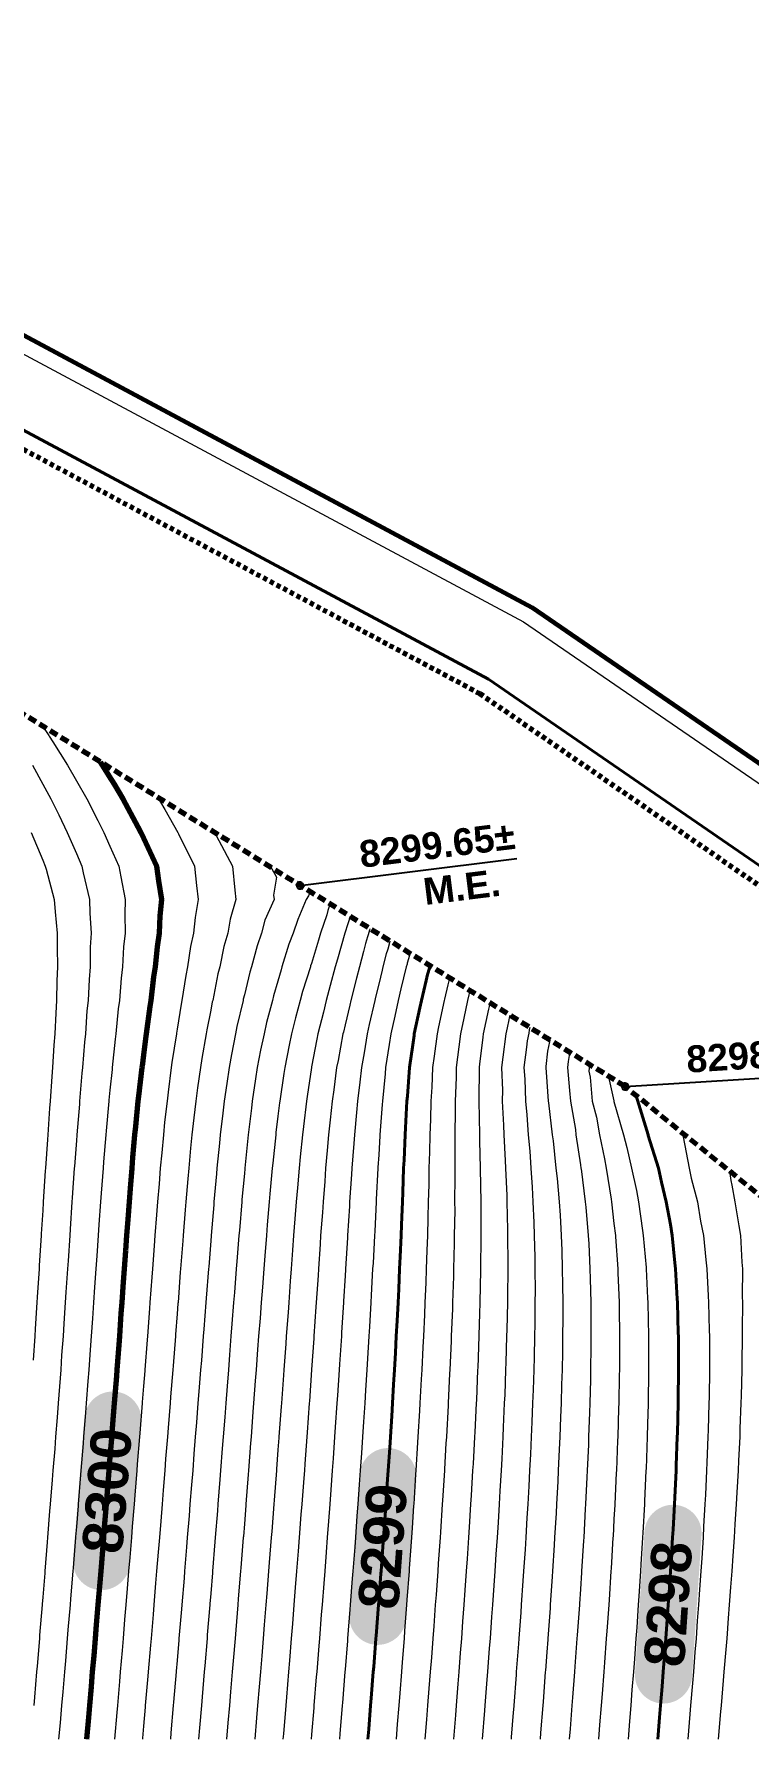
# Model space of a CAD drawing. Extents: x 2799052 to 2815686, y 1319509 to 1336143.
# Drawn here: x 2807472.6 to 2807493.9, y 1327831.7 to 1327882.4 of the extents above; entities that cross this region are included whole.
import ezdxf

# ---------------------------------------------------------------- set-up
doc = ezdxf.new("R2010")
doc.units = 0
doc.header["$LTSCALE"] = 0.5
doc.header["$MEASUREMENT"] = 0
doc.linetypes.add('DASHED', pattern=[0.75, 0.5, -0.25])
doc.linetypes.add('HIDDEN', pattern=[0.375, 0.25, -0.125])
for name, color, linetype, lineweight in [('C-Demo-Saww-Cutt', 4, 'HIDDEN', 70), ('C-PRKG-Curb-Back', 6, 'Continuous', 60), ('C-PRKG-Curb-Face', 11, 'Continuous', 20), ('C-PRKG-Curb-Gutt', 5, 'Continuous', 40), ('C-TOPO-BDRY', 5, 'DASHED', 70), ('C-Topo-Cont-10th', 8, 'Continuous', 13), ('C-TOPO-CONT-1FT', 7, 'Continuous', 40), ('C-TOPO-CONT-5FT', 6, 'Continuous', 70), ('C-TOPO-SPOT', 2, 'Continuous', 25)]:
    doc.layers.add(name, color=color, linetype=linetype, lineweight=lineweight)
doc.layers.add('C-Road-Asph-Hach-Bdry', color=64, linetype='Continuous', lineweight=25, plot=False)
for name, color, linetype in [('C-TOPO-CONT-TEXT-1FT', 1, 'Continuous'), ('C-TOPO-CONT-TEXT-5FT', 7, 'Continuous'), ('C-TOPO-USER', 40, 'Continuous')]:
    doc.layers.add(name, color=color, linetype=linetype)
doc.styles.add('Swiss 721 BT', font='swissb.ttf', dxfattribs={"height": 2})

msp = doc.modelspace()

# ---------------------------------------------------------------- hatches: boundary and pattern name
at = {"true_color": 0x000000}
for points in [[(2807474.577, 1327836.085, 0.414214), (2807475.492, 1327836.864), (2807475.83, 1327841.079, 0.414214), (2807475.05, 1327841.994, 0.414214), (2807474.135, 1327841.215), (2807473.797, 1327837, 0.414214)], [(2807482.803, 1327834.453, 0.414214), (2807483.712, 1327835.239), (2807484.017, 1327839.399, 0.414214), (2807483.232, 1327840.309, 0.414214), (2807482.322, 1327839.523), (2807482.017, 1327835.363, 0.414214)], [(2807491.312, 1327832.706, 0.414214), (2807492.217, 1327833.497), (2807492.501, 1327837.716, 0.414214), (2807491.71, 1327838.621, 0.414214), (2807490.804, 1327837.83), (2807490.521, 1327833.611, 0.414214)]]:
    msp.add_hatch(color=18, dxfattribs=at).paths.add_polyline_path(points, flags=0)

# ---------------------------------------------------------------- linework, layer by layer
at = {"color": 0, "linetype": 'ByBlock'}
for centre, start, end in [((2807480.554, 1327857.063, 8299.649), 148.1175, 328.1175), ((2807480.554, 1327857.063, 8299.649), 328.1175, 148.1175), ((2807490.227, 1327851.076, 8298.023), 327.3241, 147.3241), ((2807490.227, 1327851.076, 8298.023), 147.3241, 327.3241)]:
    msp.add_arc(centre, 0.1, start, end, dxfattribs=at)
at = {"layer": 'C-Demo-Saww-Cutt'}
for p, q in [((2807440.572, 1327887.049), (2807485.899, 1327862.781)), ((2807485.899, 1327862.781), (2807494.379, 1327856.949))]:
    msp.add_line(p, q, dxfattribs=at)
at = {"layer": 'C-PRKG-Curb-Back'}
for p, q in [((2807441.871, 1327889.757), (2807487.462, 1327865.347)), ((2807487.462, 1327865.347), (2807496.208, 1327859.332))]:
    msp.add_line(p, q, dxfattribs=at)
at = {"layer": 'C-PRKG-Curb-Face'}
for p, q in [((2807441.654, 1327889.306), (2807487.201, 1327864.919)), ((2807487.201, 1327864.919), (2807495.903, 1327858.935))]:
    msp.add_line(p, q, dxfattribs=at)
at = {"layer": 'C-PRKG-Curb-Gutt'}
for p, q in [((2807440.789, 1327887.501, 8304.434), (2807486.16, 1327863.208, 8304.434)), ((2807486.16, 1327863.208, 8304.434), (2807494.684, 1327857.346, 8304.434))]:
    msp.add_line(p, q, dxfattribs=at)
at = {"layer": 'C-Road-Asph-Hach-Bdry'}
msp.add_circle((2807368.688, 1327825.522), 8317.007, dxfattribs=at)
at = {"layer": 'C-TOPO-BDRY'}
for p, q in [((2807490.227, 1327851.076, 8305.199), (2807465.493, 1327866.389, 8305.199)), ((2807497.907, 1327844.855, 8305.199), (2807490.227, 1327851.076, 8305.199))]:
    msp.add_line(p, q, dxfattribs=at)
at = {"layer": 'C-Topo-Cont-10th'}
for points, elevation in [([(2807472.904, 1327861.8), (2807472.92, 1327861.776), (2807472.942, 1327861.739), (2807473.077, 1327861.534), (2807473.089, 1327861.514), (2807473.198, 1327861.34), (2807473.633, 1327860.644), (2807473.895, 1327860.179), (2807474.205, 1327859.644), (2807474.535, 1327859.004), (2807474.717, 1327858.644), (2807474.895, 1327858.239), (2807475.162, 1327857.644), (2807475.215, 1327857.323), (2807475.349, 1327856.644), (2807475.334, 1327856.205), (2807475.344, 1327855.644), (2807475.303, 1327855.236), (2807475.272, 1327854.644), (2807475.23, 1327854.308), (2807475.176, 1327853.644), (2807475.144, 1327853.395), (2807475.072, 1327852.644), (2807475.051, 1327852.487), (2807474.966, 1327851.644), (2807474.958, 1327851.58), (2807474.895, 1327850.966), (2807474.864, 1327850.674), (2807474.862, 1327850.644), (2807474.78, 1327849.759), (2807474.77, 1327849.644), (2807474.704, 1327848.835), (2807474.69, 1327848.644), (2807474.634, 1327847.905), (2807474.616, 1327847.644), (2807474.567, 1327846.971), (2807474.545, 1327846.644), (2807474.502, 1327846.036), (2807474.476, 1327845.644), (2807474.438, 1327845.101), (2807474.408, 1327844.644), (2807474.373, 1327844.165), (2807474.338, 1327843.644), (2807474.307, 1327843.232), (2807474.265, 1327842.644), (2807474.239, 1327842.3), (2807474.19, 1327841.644), (2807474.168, 1327841.371), (2807474.111, 1327840.644), (2807474.095, 1327840.444), (2807474.03, 1327839.644), (2807474.02, 1327839.519), (2807473.95, 1327838.644), (2807473.946, 1327838.593), (2807473.895, 1327837.961), (2807473.871, 1327837.667), (2807473.87, 1327837.644), (2807473.797, 1327836.742), (2807473.789, 1327836.644), (2807473.721, 1327835.817), (2807473.707, 1327835.644), (2807473.645, 1327834.894), (2807473.624, 1327834.644), (2807473.568, 1327833.971), (2807473.54, 1327833.644), (2807473.489, 1327833.05), (2807473.454, 1327832.644), (2807473.41, 1327832.129), (2807473.368, 1327831.644)], 8300.1), ([(2807472.59, 1327860.644), (2807472.895, 1327860.079), (2807473.136, 1327859.644), (2807473.371, 1327859.168), (2807473.626, 1327858.644), (2807473.895, 1327858.018), (2807474.059, 1327857.644), (2807474.101, 1327857.438), (2807474.287, 1327856.644), (2807474.294, 1327856.244), (2807474.333, 1327855.644), (2807474.31, 1327855.228), (2807474.304, 1327854.644), (2807474.272, 1327854.267), (2807474.242, 1327853.644), (2807474.21, 1327853.328), (2807474.164, 1327852.644), (2807474.139, 1327852.4), (2807474.079, 1327851.644), (2807474.062, 1327851.477), (2807473.992, 1327850.644), (2807473.984, 1327850.555), (2807473.908, 1327849.644), (2807473.907, 1327849.631), (2807473.895, 1327849.469), (2807473.837, 1327848.701), (2807473.833, 1327848.644), (2807473.772, 1327847.767), (2807473.764, 1327847.644), (2807473.709, 1327846.83), (2807473.698, 1327846.644), (2807473.647, 1327845.891), (2807473.632, 1327845.644), (2807473.586, 1327844.953), (2807473.566, 1327844.644), (2807473.523, 1327844.016), (2807473.499, 1327843.644), (2807473.458, 1327843.08), (2807473.429, 1327842.644), (2807473.392, 1327842.147), (2807473.356, 1327841.644), (2807473.322, 1327841.217), (2807473.278, 1327840.644), (2807473.25, 1327840.289), (2807473.198, 1327839.644), (2807473.176, 1327839.363), (2807473.118, 1327838.644), (2807473.101, 1327838.437), (2807473.038, 1327837.644), (2807473.027, 1327837.511), (2807472.958, 1327836.644), (2807472.953, 1327836.586), (2807472.895, 1327835.874), (2807472.878, 1327835.661), (2807472.876, 1327835.644), (2807472.802, 1327834.737), (2807472.794, 1327834.644), (2807472.725, 1327833.814), (2807472.71, 1327833.644), (2807472.646, 1327832.893), (2807472.625, 1327832.644)], 8300.2), ([(2807476.299, 1327859.698), (2807476.308, 1327859.684), (2807476.355, 1327859.606), (2807476.397, 1327859.543), (2807476.527, 1327859.328), (2807476.915, 1327858.644), (2807476.937, 1327858.601), (2807477.411, 1327857.644), (2807477.47, 1327857.068), (2807477.524, 1327856.644), (2807477.427, 1327856.111), (2807477.383, 1327855.644), (2807477.295, 1327855.244), (2807477.207, 1327854.644), (2807477.152, 1327854.387), (2807477.034, 1327853.644), (2807477.011, 1327853.527), (2807476.895, 1327852.783), (2807476.875, 1327852.663), (2807476.873, 1327852.644), (2807476.741, 1327851.798), (2807476.721, 1327851.644), (2807476.624, 1327850.914), (2807476.593, 1327850.644), (2807476.523, 1327850.015), (2807476.486, 1327849.644), (2807476.435, 1327849.104), (2807476.394, 1327848.644), (2807476.355, 1327848.184), (2807476.312, 1327847.644), (2807476.281, 1327847.258), (2807476.234, 1327846.644), (2807476.21, 1327846.329), (2807476.16, 1327845.644), (2807476.141, 1327845.398), (2807476.086, 1327844.644), (2807476.072, 1327844.467), (2807476.011, 1327843.644), (2807476.003, 1327843.536), (2807475.934, 1327842.644), (2807475.931, 1327842.607), (2807475.895, 1327842.155), (2807475.857, 1327841.682), (2807475.854, 1327841.644), (2807475.783, 1327840.756), (2807475.774, 1327840.644), (2807475.709, 1327839.83), (2807475.694, 1327839.644), (2807475.635, 1327838.904), (2807475.614, 1327838.644), (2807475.56, 1327837.978), (2807475.533, 1327837.644), (2807475.485, 1327837.053), (2807475.452, 1327836.644), (2807475.41, 1327836.129), (2807475.37, 1327835.644), (2807475.333, 1327835.205), (2807475.286, 1327834.644), (2807475.256, 1327834.283), (2807475.201, 1327833.644), (2807475.177, 1327833.361), (2807475.115, 1327832.644), (2807475.098, 1327832.441), (2807475.029, 1327831.644)], 8299.9), ([(2807472.546, 1327858.644), (2807472.895, 1327857.815), (2807472.968, 1327857.644), (2807472.992, 1327857.547), (2807473.236, 1327856.644), (2807473.26, 1327856.278), (2807473.328, 1327855.644), (2807473.323, 1327855.216), (2807473.337, 1327854.644), (2807473.316, 1327854.222), (2807473.306, 1327853.644), (2807473.28, 1327853.259), (2807473.254, 1327852.644), (2807473.227, 1327852.311), (2807473.19, 1327851.644), (2807473.166, 1327851.372), (2807473.119, 1327850.644), (2807473.101, 1327850.437), (2807473.045, 1327849.644), (2807473.034, 1327849.504), (2807472.976, 1327848.644), (2807472.971, 1327848.568), (2807472.911, 1327847.644), (2807472.91, 1327847.628), (2807472.895, 1327847.382), (2807472.851, 1327846.687), (2807472.849, 1327846.644), (2807472.793, 1327845.746), (2807472.787, 1327845.644), (2807472.733, 1327844.805), (2807472.724, 1327844.644), (2807472.673, 1327843.866), (2807472.659, 1327843.644), (2807472.61, 1327842.929)], 8300.3), ([(2807477.997, 1327858.646), (2807478.002, 1327858.638), (2807478.056, 1327858.548), (2807478.136, 1327858.403), (2807478.547, 1327857.644), (2807478.615, 1327856.924), (2807478.644, 1327856.644), (2807478.475, 1327856.064), (2807478.404, 1327855.644), (2807478.289, 1327855.25), (2807478.165, 1327854.644), (2807478.109, 1327854.429), (2807477.952, 1327853.644), (2807477.941, 1327853.597), (2807477.895, 1327853.35), (2807477.778, 1327852.761), (2807477.76, 1327852.644), (2807477.628, 1327851.911), (2807477.587, 1327851.644), (2807477.5, 1327851.038), (2807477.449, 1327850.644), (2807477.391, 1327850.148), (2807477.336, 1327849.644), (2807477.296, 1327849.242), (2807477.24, 1327848.644), (2807477.212, 1327848.327), (2807477.154, 1327847.644), (2807477.134, 1327847.405), (2807477.074, 1327846.644), (2807477.06, 1327846.478), (2807476.997, 1327845.644), (2807476.989, 1327845.549), (2807476.921, 1327844.644), (2807476.919, 1327844.62), (2807476.895, 1327844.307), (2807476.847, 1327843.691), (2807476.844, 1327843.644), (2807476.773, 1327842.765), (2807476.764, 1327842.644), (2807476.7, 1327841.839), (2807476.684, 1327841.644), (2807476.626, 1327840.913), (2807476.605, 1327840.644), (2807476.553, 1327839.986), (2807476.525, 1327839.644), (2807476.479, 1327839.06), (2807476.446, 1327838.644), (2807476.405, 1327838.134), (2807476.365, 1327837.644), (2807476.33, 1327837.209), (2807476.284, 1327836.644), (2807476.255, 1327836.284), (2807476.202, 1327835.644), (2807476.178, 1327835.36), (2807476.118, 1327834.644), (2807476.101, 1327834.438), (2807476.033, 1327833.644), (2807476.022, 1327833.516), (2807475.947, 1327832.644), (2807475.943, 1327832.595), (2807475.895, 1327832.031), (2807475.865, 1327831.674), (2807475.862, 1327831.644)], 8299.8), ([(2807479.694, 1327857.595), (2807479.696, 1327857.592), (2807479.715, 1327857.562), (2807479.854, 1327857.308), (2807479.766, 1327856.772), (2807479.778, 1327856.644), (2807479.508, 1327856.031), (2807479.409, 1327855.644), (2807479.272, 1327855.267), (2807479.107, 1327854.644), (2807479.058, 1327854.481), (2807478.895, 1327853.805), (2807478.862, 1327853.677), (2807478.855, 1327853.644), (2807478.673, 1327852.865), (2807478.632, 1327852.644), (2807478.509, 1327852.03), (2807478.442, 1327851.644), (2807478.37, 1327851.169), (2807478.296, 1327850.644), (2807478.252, 1327850.286), (2807478.179, 1327849.644), (2807478.152, 1327849.387), (2807478.079, 1327848.644), (2807478.064, 1327848.475), (2807477.99, 1327847.644), (2807477.983, 1327847.556), (2807477.908, 1327846.644), (2807477.907, 1327846.632), (2807477.895, 1327846.478), (2807477.834, 1327845.705), (2807477.829, 1327845.644), (2807477.761, 1327844.778), (2807477.751, 1327844.644), (2807477.687, 1327843.851), (2807477.671, 1327843.644), (2807477.615, 1327842.924), (2807477.592, 1327842.644), (2807477.542, 1327841.997), (2807477.513, 1327841.644), (2807477.469, 1327841.07), (2807477.435, 1327840.644), (2807477.396, 1327840.143), (2807477.357, 1327839.644), (2807477.323, 1327839.216), (2807477.277, 1327838.644), (2807477.249, 1327838.289), (2807477.198, 1327837.644), (2807477.175, 1327837.364), (2807477.117, 1327836.644), (2807477.1, 1327836.439), (2807477.034, 1327835.644), (2807477.024, 1327835.515), (2807476.95, 1327834.644), (2807476.946, 1327834.592), (2807476.895, 1327833.99), (2807476.868, 1327833.671), (2807476.866, 1327833.644), (2807476.79, 1327832.749), (2807476.781, 1327832.644), (2807476.711, 1327831.827), (2807476.696, 1327831.644)], 8299.7), ([(2807480.848, 1327856.881), (2807480.846, 1327856.876), (2807480.841, 1327856.855), (2807480.807, 1327856.752), (2807480.733, 1327856.644), (2807480.484, 1327856.054), (2807480.344, 1327855.644), (2807480.223, 1327855.315), (2807480.015, 1327854.644), (2807479.986, 1327854.552), (2807479.895, 1327854.217), (2807479.761, 1327853.777), (2807479.729, 1327853.644), (2807479.556, 1327852.983), (2807479.482, 1327852.644), (2807479.379, 1327852.159), (2807479.281, 1327851.644), (2807479.229, 1327851.31), (2807479.131, 1327850.644), (2807479.105, 1327850.434), (2807479.011, 1327849.644), (2807479, 1327849.539), (2807478.909, 1327848.644), (2807478.908, 1327848.631), (2807478.895, 1327848.486), (2807478.824, 1327847.714), (2807478.818, 1327847.644), (2807478.746, 1327846.792), (2807478.734, 1327846.644), (2807478.672, 1327845.867), (2807478.654, 1327845.644), (2807478.598, 1327844.941), (2807478.575, 1327844.644), (2807478.526, 1327844.013), (2807478.497, 1327843.644), (2807478.454, 1327843.085), (2807478.419, 1327842.644), (2807478.382, 1327842.156), (2807478.342, 1327841.644), (2807478.311, 1327841.228), (2807478.265, 1327840.644), (2807478.239, 1327840.3), (2807478.188, 1327839.644), (2807478.167, 1327839.372), (2807478.109, 1327838.644), (2807478.094, 1327838.445), (2807478.03, 1327837.644), (2807478.02, 1327837.519), (2807477.949, 1327836.644), (2807477.945, 1327836.594), (2807477.895, 1327835.985), (2807477.869, 1327835.67), (2807477.867, 1327835.644), (2807477.792, 1327834.746), (2807477.784, 1327834.644), (2807477.715, 1327833.824), (2807477.7, 1327833.644), (2807477.637, 1327832.901), (2807477.615, 1327832.644), (2807477.559, 1327831.979), (2807477.531, 1327831.644)], 8299.6), ([(2807481.443, 1327856.513), (2807481.439, 1327856.497), (2807481.422, 1327856.435), (2807481.383, 1327856.318), (2807481.345, 1327856.193), (2807481.166, 1327855.644), (2807481.106, 1327855.432), (2807480.895, 1327854.745), (2807480.868, 1327854.671), (2807480.859, 1327854.644), (2807480.63, 1327853.909), (2807480.558, 1327853.644), (2807480.417, 1327853.122), (2807480.302, 1327852.644), (2807480.231, 1327852.307), (2807480.099, 1327851.644), (2807480.072, 1327851.467), (2807479.949, 1327850.644), (2807479.943, 1327850.596), (2807479.895, 1327850.192), (2807479.835, 1327849.704), (2807479.828, 1327849.644), (2807479.74, 1327848.798), (2807479.725, 1327848.644), (2807479.655, 1327847.883), (2807479.634, 1327847.644), (2807479.577, 1327846.962), (2807479.551, 1327846.644), (2807479.504, 1327846.035), (2807479.473, 1327845.644), (2807479.432, 1327845.106), (2807479.396, 1327844.644), (2807479.362, 1327844.177), (2807479.32, 1327843.644), (2807479.291, 1327843.247), (2807479.245, 1327842.644), (2807479.221, 1327842.317), (2807479.17, 1327841.644), (2807479.151, 1327841.387), (2807479.095, 1327840.644), (2807479.081, 1327840.458), (2807479.019, 1327839.644), (2807479.01, 1327839.529), (2807478.941, 1327838.644), (2807478.938, 1327838.601), (2807478.895, 1327838.059), (2807478.865, 1327837.674), (2807478.862, 1327837.644), (2807478.791, 1327836.748), (2807478.782, 1327836.644), (2807478.715, 1327835.824), (2807478.7, 1327835.644), (2807478.639, 1327834.899), (2807478.618, 1327834.644), (2807478.563, 1327833.976), (2807478.535, 1327833.644), (2807478.486, 1327833.053), (2807478.451, 1327832.644), (2807478.408, 1327832.13), (2807478.367, 1327831.644)], 8299.5), ([(2807482.037, 1327856.145), (2807482.031, 1327856.117), (2807482.002, 1327856.014), (2807481.973, 1327855.925), (2807481.89, 1327855.649), (2807481.888, 1327855.644), (2807481.671, 1327854.868), (2807481.602, 1327854.644), (2807481.453, 1327854.085), (2807481.332, 1327853.644), (2807481.246, 1327853.293), (2807481.086, 1327852.644), (2807481.056, 1327852.483), (2807480.895, 1327851.668), (2807480.891, 1327851.648), (2807480.89, 1327851.644), (2807480.76, 1327850.779), (2807480.74, 1327850.644), (2807480.651, 1327849.888), (2807480.622, 1327849.644), (2807480.558, 1327848.981), (2807480.524, 1327848.644), (2807480.476, 1327848.062), (2807480.439, 1327847.644), (2807480.402, 1327847.137), (2807480.361, 1327846.644), (2807480.33, 1327846.208), (2807480.287, 1327845.644), (2807480.262, 1327845.277), (2807480.214, 1327844.644), (2807480.194, 1327844.345), (2807480.143, 1327843.644), (2807480.127, 1327843.412), (2807480.071, 1327842.644), (2807480.059, 1327842.48), (2807479.998, 1327841.644), (2807479.991, 1327841.548), (2807479.924, 1327840.644), (2807479.922, 1327840.616), (2807479.895, 1327840.254), (2807479.853, 1327839.686), (2807479.849, 1327839.644), (2807479.782, 1327838.757), (2807479.773, 1327838.644), (2807479.71, 1327837.829), (2807479.695, 1327837.644), (2807479.636, 1327836.902), (2807479.615, 1327836.644), (2807479.562, 1327835.977), (2807479.535, 1327835.644), (2807479.487, 1327835.052), (2807479.453, 1327834.644), (2807479.411, 1327834.127), (2807479.371, 1327833.644), (2807479.335, 1327833.204), (2807479.288, 1327832.644), (2807479.258, 1327832.281), (2807479.205, 1327831.644)], 8299.4), ([(2807482.632, 1327855.777), (2807482.623, 1327855.738), (2807482.583, 1327855.593), (2807482.563, 1327855.532), (2807482.505, 1327855.339), (2807482.442, 1327855.097), (2807482.319, 1327854.644), (2807482.236, 1327854.303), (2807482.067, 1327853.644), (2807482.035, 1327853.503), (2807481.895, 1327852.91), (2807481.842, 1327852.696), (2807481.829, 1327852.644), (2807481.683, 1327851.856), (2807481.641, 1327851.644), (2807481.556, 1327850.983), (2807481.506, 1327850.644), (2807481.452, 1327850.087), (2807481.401, 1327849.644), (2807481.364, 1327849.175), (2807481.313, 1327848.644), (2807481.287, 1327848.252), (2807481.236, 1327847.644), (2807481.216, 1327847.322), (2807481.166, 1327846.644), (2807481.151, 1327846.388), (2807481.099, 1327845.644), (2807481.087, 1327845.452), (2807481.031, 1327844.644), (2807481.023, 1327844.515), (2807480.963, 1327843.644), (2807480.959, 1327843.579), (2807480.895, 1327842.649), (2807480.895, 1327842.644), (2807480.895, 1327842.644), (2807480.829, 1327841.709), (2807480.825, 1327841.644), (2807480.763, 1327840.776), (2807480.753, 1327840.644), (2807480.695, 1327839.844), (2807480.68, 1327839.644), (2807480.662, 1327839.411), (2807480.605, 1327838.644), (2807480.58, 1327838.329), (2807480.528, 1327837.644), (2807480.496, 1327837.245), (2807480.45, 1327836.644), (2807480.411, 1327836.16), (2807480.371, 1327835.644), (2807480.324, 1327835.073), (2807480.29, 1327834.644), (2807480.237, 1327833.985), (2807480.209, 1327833.644), (2807480.147, 1327832.896), (2807480.127, 1327832.644), (2807480.057, 1327831.805), (2807480.043, 1327831.644)], 8299.3), ([(2807483.227, 1327855.408), (2807483.215, 1327855.359), (2807483.164, 1327855.173), (2807483.153, 1327855.138), (2807483.12, 1327855.031), (2807483.02, 1327854.644), (2807482.996, 1327854.543), (2807482.895, 1327854.128), (2807482.8, 1327853.739), (2807482.776, 1327853.644), (2807482.614, 1327852.925), (2807482.548, 1327852.644), (2807482.457, 1327852.082), (2807482.377, 1327851.644), (2807482.332, 1327851.207), (2807482.26, 1327850.644), (2807482.234, 1327850.304), (2807482.17, 1327849.644), (2807482.154, 1327849.384), (2807482.095, 1327848.644), (2807482.085, 1327848.453), (2807482.029, 1327847.644), (2807482.023, 1327847.516), (2807481.968, 1327846.644), (2807481.965, 1327846.574), (2807481.908, 1327845.644), (2807481.907, 1327845.632), (2807481.895, 1327845.436), (2807481.849, 1327844.69), (2807481.846, 1327844.644), (2807481.79, 1327843.749), (2807481.783, 1327843.644), (2807481.729, 1327842.81), (2807481.718, 1327842.644), (2807481.667, 1327841.872), (2807481.651, 1327841.644), (2807481.602, 1327840.936), (2807481.582, 1327840.644), (2807481.536, 1327840.002), (2807481.51, 1327839.644), (2807481.469, 1327839.07), (2807481.437, 1327838.644), (2807481.4, 1327838.139), (2807481.362, 1327837.644), (2807481.33, 1327837.209), (2807481.286, 1327836.644), (2807481.258, 1327836.281), (2807481.208, 1327835.644), (2807481.185, 1327835.353), (2807481.129, 1327834.644), (2807481.112, 1327834.427), (2807481.048, 1327833.644), (2807481.037, 1327833.502), (2807480.967, 1327832.644), (2807480.961, 1327832.577), (2807480.895, 1327831.777), (2807480.884, 1327831.644)], 8299.2), ([(2807483.822, 1327855.04), (2807483.808, 1327854.98), (2807483.745, 1327854.752), (2807483.743, 1327854.745), (2807483.736, 1327854.723), (2807483.715, 1327854.644), (2807483.556, 1327853.983), (2807483.473, 1327853.644), (2807483.37, 1327853.169), (2807483.254, 1327852.644), (2807483.209, 1327852.329), (2807483.1, 1327851.644), (2807483.086, 1327851.453), (2807483.003, 1327850.644), (2807482.998, 1327850.541), (2807482.93, 1327849.644), (2807482.929, 1327849.61), (2807482.895, 1327849.048), (2807482.872, 1327848.667), (2807482.87, 1327848.644), (2807482.822, 1327847.717), (2807482.817, 1327847.644), (2807482.774, 1327846.765), (2807482.766, 1327846.644), (2807482.724, 1327845.815), (2807482.713, 1327845.644), (2807482.672, 1327844.867), (2807482.658, 1327844.644), (2807482.618, 1327843.921), (2807482.6, 1327843.644), (2807482.561, 1327842.978), (2807482.54, 1327842.644), (2807482.502, 1327842.036), (2807482.476, 1327841.644), (2807482.441, 1327841.097), (2807482.41, 1327840.644), (2807482.378, 1327840.16), (2807482.342, 1327839.644), (2807482.313, 1327839.226), (2807482.271, 1327838.644), (2807482.246, 1327838.293), (2807482.198, 1327837.644), (2807482.178, 1327837.361), (2807482.124, 1327836.644), (2807482.108, 1327836.431), (2807482.047, 1327835.644), (2807482.036, 1327835.502), (2807481.969, 1327834.644), (2807481.964, 1327834.575), (2807481.895, 1327833.714), (2807481.89, 1327833.649), (2807481.889, 1327833.644), (2807481.815, 1327832.723), (2807481.809, 1327832.644), (2807481.74, 1327831.799), (2807481.727, 1327831.644)], 8299.1), ([(2807483.418, 1327831.644), (2807483.454, 1327832.085), (2807483.499, 1327832.644), (2807483.528, 1327833.01), (2807483.579, 1327833.644), (2807483.602, 1327833.937), (2807483.656, 1327834.644), (2807483.673, 1327834.865), (2807483.732, 1327835.644), (2807483.743, 1327835.795), (2807483.805, 1327836.644), (2807483.811, 1327836.727), (2807483.876, 1327837.644), (2807483.877, 1327837.661), (2807483.895, 1327837.922), (2807483.941, 1327838.597), (2807483.944, 1327838.644), (2807484.003, 1327839.536), (2807484.01, 1327839.644), (2807484.062, 1327840.476), (2807484.072, 1327840.644), (2807484.118, 1327841.42), (2807484.13, 1327841.644), (2807484.171, 1327842.368), (2807484.185, 1327842.644), (2807484.22, 1327843.319), (2807484.234, 1327843.644), (2807484.265, 1327844.274), (2807484.279, 1327844.644), (2807484.305, 1327845.234), (2807484.318, 1327845.644), (2807484.34, 1327846.199), (2807484.351, 1327846.644), (2807484.369, 1327847.17), (2807484.377, 1327847.644), (2807484.393, 1327848.146), (2807484.397, 1327848.644), (2807484.415, 1327849.124), (2807484.42, 1327849.644), (2807484.442, 1327850.097), (2807484.451, 1327850.644), (2807484.482, 1327851.057), (2807484.507, 1327851.644), (2807484.555, 1327851.984), (2807484.641, 1327852.644), (2807484.686, 1327852.853), (2807484.854, 1327853.644), (2807484.862, 1327853.677), (2807484.961, 1327854.11), (2807484.992, 1327854.222), (2807485.011, 1327854.304)], 8298.9), ([(2807485.606, 1327853.936), (2807485.584, 1327853.843), (2807485.574, 1327853.804), (2807485.537, 1327853.644), (2807485.425, 1327853.114), (2807485.326, 1327852.644), (2807485.278, 1327852.261), (2807485.198, 1327851.644), (2807485.196, 1327851.343), (2807485.166, 1327850.644), (2807485.17, 1327850.368), (2807485.158, 1327849.644), (2807485.163, 1327849.375), (2807485.156, 1327848.644), (2807485.16, 1327848.378), (2807485.153, 1327847.644), (2807485.154, 1327847.384), (2807485.142, 1327846.644), (2807485.14, 1327846.399), (2807485.121, 1327845.644), (2807485.116, 1327845.422), (2807485.091, 1327844.644), (2807485.085, 1327844.453), (2807485.054, 1327843.644), (2807485.048, 1327843.491), (2807485.01, 1327842.644), (2807485.005, 1327842.534), (2807484.96, 1327841.644), (2807484.957, 1327841.581), (2807484.906, 1327840.644), (2807484.906, 1327840.633), (2807484.895, 1327840.455), (2807484.85, 1327839.688), (2807484.848, 1327839.644), (2807484.792, 1327838.747), (2807484.785, 1327838.644), (2807484.73, 1327837.808), (2807484.719, 1327837.644), (2807484.666, 1327836.872), (2807484.65, 1327836.644), (2807484.6, 1327835.939), (2807484.578, 1327835.644), (2807484.531, 1327835.008), (2807484.503, 1327834.644), (2807484.46, 1327834.078), (2807484.427, 1327833.644), (2807484.388, 1327833.151), (2807484.348, 1327832.644), (2807484.314, 1327832.225), (2807484.267, 1327831.644)], 8298.8), ([(2807486.201, 1327853.568), (2807486.179, 1327853.475), (2807486.176, 1327853.456), (2807486.16, 1327853.378), (2807486.006, 1327852.644), (2807485.993, 1327852.545), (2807485.895, 1327851.74), (2807485.884, 1327851.654), (2807485.883, 1327851.644), (2807485.875, 1327850.664), (2807485.874, 1327850.644), (2807485.891, 1327849.647), (2807485.891, 1327849.644), (2807485.895, 1327849.46), (2807485.912, 1327848.644), (2807485.913, 1327848.626), (2807485.93, 1327847.644), (2807485.93, 1327847.608), (2807485.934, 1327846.644), (2807485.934, 1327846.604), (2807485.925, 1327845.644), (2807485.925, 1327845.614), (2807485.905, 1327844.644), (2807485.905, 1327844.634), (2807485.895, 1327844.315), (2807485.876, 1327843.663), (2807485.875, 1327843.644), (2807485.84, 1327842.698), (2807485.838, 1327842.644), (2807485.799, 1327841.74), (2807485.794, 1327841.644), (2807485.752, 1327840.787), (2807485.744, 1327840.644), (2807485.7, 1327839.838), (2807485.689, 1327839.644), (2807485.645, 1327838.894), (2807485.629, 1327838.644), (2807485.586, 1327837.953), (2807485.565, 1327837.644), (2807485.523, 1327837.015), (2807485.498, 1327836.644), (2807485.459, 1327836.08), (2807485.427, 1327835.644), (2807485.391, 1327835.148), (2807485.354, 1327834.644), (2807485.322, 1327834.217), (2807485.278, 1327833.644), (2807485.25, 1327833.289), (2807485.199, 1327832.644), (2807485.177, 1327832.362), (2807485.119, 1327831.644)], 8298.7), ([(2807486.796, 1327853.199), (2807486.777, 1327853.121), (2807486.768, 1327853.062), (2807486.718, 1327852.821), (2807486.681, 1327852.644), (2807486.59, 1327851.949), (2807486.552, 1327851.644), (2807486.573, 1327850.966), (2807486.57, 1327850.644), (2807486.612, 1327849.926), (2807486.617, 1327849.644), (2807486.66, 1327848.878), (2807486.665, 1327848.644), (2807486.702, 1327847.837), (2807486.705, 1327847.644), (2807486.727, 1327846.812), (2807486.727, 1327846.644), (2807486.733, 1327845.806), (2807486.732, 1327845.644), (2807486.725, 1327844.813), (2807486.722, 1327844.644), (2807486.706, 1327843.832), (2807486.701, 1327843.644), (2807486.678, 1327842.86), (2807486.67, 1327842.644), (2807486.642, 1327841.896), (2807486.631, 1327841.644), (2807486.6, 1327840.938), (2807486.586, 1327840.644), (2807486.553, 1327839.986), (2807486.534, 1327839.644), (2807486.5, 1327839.038), (2807486.477, 1327838.644), (2807486.444, 1327838.095), (2807486.415, 1327837.644), (2807486.383, 1327837.155), (2807486.349, 1327836.644), (2807486.32, 1327836.218), (2807486.28, 1327835.644), (2807486.254, 1327835.285), (2807486.207, 1327834.644), (2807486.185, 1327834.353), (2807486.132, 1327833.644), (2807486.115, 1327833.424), (2807486.054, 1327832.644), (2807486.042, 1327832.497), (2807485.973, 1327831.644)], 8298.6), ([(2807487.391, 1327852.831), (2807487.375, 1327852.766), (2807487.359, 1327852.667), (2807487.311, 1327852.435), (2807487.29, 1327852.249), (2807487.213, 1327851.644), (2807487.238, 1327851.301), (2807487.258, 1327850.644), (2807487.302, 1327850.236), (2807487.338, 1327849.644), (2807487.386, 1327849.152), (2807487.416, 1327848.644), (2807487.461, 1327848.078), (2807487.481, 1327847.644), (2807487.513, 1327847.026), (2807487.523, 1327846.644), (2807487.539, 1327846), (2807487.542, 1327845.644), (2807487.546, 1327844.993), (2807487.543, 1327844.644), (2807487.538, 1327844.001), (2807487.531, 1327843.644), (2807487.518, 1327843.021), (2807487.507, 1327842.644), (2807487.489, 1327842.05), (2807487.473, 1327841.644), (2807487.452, 1327841.087), (2807487.432, 1327840.644), (2807487.408, 1327840.131), (2807487.383, 1327839.644), (2807487.359, 1327839.18), (2807487.329, 1327838.644), (2807487.305, 1327838.234), (2807487.269, 1327837.644), (2807487.247, 1327837.292), (2807487.205, 1327836.644), (2807487.185, 1327836.353), (2807487.136, 1327835.644), (2807487.12, 1327835.418), (2807487.064, 1327834.644), (2807487.053, 1327834.486), (2807486.989, 1327833.644), (2807486.983, 1327833.556), (2807486.912, 1327832.644), (2807486.91, 1327832.628), (2807486.895, 1327832.438), (2807486.836, 1327831.702), (2807486.832, 1327831.644)], 8298.5), ([(2807487.986, 1327852.463), (2807487.973, 1327852.412), (2807487.951, 1327852.273), (2807487.921, 1327852.13), (2807487.868, 1327851.671), (2807487.865, 1327851.644), (2807487.895, 1327851.222), (2807487.937, 1327850.644), (2807487.946, 1327850.592), (2807488.054, 1327849.644), (2807488.082, 1327849.457), (2807488.164, 1327848.644), (2807488.201, 1327848.338), (2807488.259, 1327847.644), (2807488.29, 1327847.249), (2807488.321, 1327846.644), (2807488.342, 1327846.197), (2807488.356, 1327845.644), (2807488.366, 1327845.173), (2807488.369, 1327844.644), (2807488.371, 1327844.168), (2807488.366, 1327843.644), (2807488.36, 1327843.178), (2807488.349, 1327842.644), (2807488.338, 1327842.201), (2807488.321, 1327841.644), (2807488.307, 1327841.232), (2807488.283, 1327840.644), (2807488.267, 1327840.271), (2807488.238, 1327839.644), (2807488.222, 1327839.317), (2807488.186, 1327838.644), (2807488.17, 1327838.368), (2807488.128, 1327837.644), (2807488.114, 1327837.424), (2807488.065, 1327836.644), (2807488.054, 1327836.484), (2807487.997, 1327835.644), (2807487.991, 1327835.548), (2807487.926, 1327834.644), (2807487.924, 1327834.615), (2807487.895, 1327834.23), (2807487.855, 1327833.684), (2807487.851, 1327833.644), (2807487.783, 1327832.756), (2807487.774, 1327832.644), (2807487.709, 1327831.829), (2807487.694, 1327831.644)], 8298.4), ([(2807488.58, 1327852.095), (2807488.571, 1327852.057), (2807488.543, 1327851.879), (2807488.532, 1327851.825), (2807488.51, 1327851.644), (2807488.576, 1327850.963), (2807488.599, 1327850.644), (2807488.746, 1327849.793), (2807488.763, 1327849.644), (2807488.895, 1327848.748), (2807488.911, 1327848.644), (2807488.915, 1327848.624), (2807489.038, 1327847.644), (2807489.056, 1327847.483), (2807489.125, 1327846.644), (2807489.142, 1327846.397), (2807489.177, 1327845.644), (2807489.187, 1327845.351), (2807489.203, 1327844.644), (2807489.207, 1327844.332), (2807489.208, 1327843.644), (2807489.207, 1327843.332), (2807489.198, 1327842.644), (2807489.192, 1327842.346), (2807489.175, 1327841.644), (2807489.167, 1327841.372), (2807489.141, 1327840.644), (2807489.132, 1327840.407), (2807489.099, 1327839.644), (2807489.09, 1327839.449), (2807489.049, 1327838.644), (2807489.041, 1327838.498), (2807488.993, 1327837.644), (2807488.987, 1327837.552), (2807488.931, 1327836.644), (2807488.928, 1327836.61), (2807488.895, 1327836.113), (2807488.866, 1327835.673), (2807488.864, 1327835.644), (2807488.8, 1327834.739), (2807488.793, 1327834.644), (2807488.731, 1327833.807), (2807488.719, 1327833.644), (2807488.66, 1327832.879), (2807488.642, 1327832.644), (2807488.587, 1327831.952), (2807488.562, 1327831.644)], 8298.3), ([(2807489.175, 1327851.727), (2807489.169, 1327851.703), (2807489.143, 1327851.538), (2807489.182, 1327851.357), (2807489.25, 1327850.644), (2807489.371, 1327850.168), (2807489.467, 1327849.644), (2807489.616, 1327848.923), (2807489.66, 1327848.644), (2807489.812, 1327847.727), (2807489.822, 1327847.644), (2807489.895, 1327846.994), (2807489.937, 1327846.644), (2807489.941, 1327846.598), (2807490.007, 1327845.644), (2807490.013, 1327845.526), (2807490.045, 1327844.644), (2807490.049, 1327844.49), (2807490.06, 1327843.644), (2807490.06, 1327843.478), (2807490.056, 1327842.644), (2807490.054, 1327842.485), (2807490.038, 1327841.644), (2807490.034, 1327841.504), (2807490.008, 1327840.644), (2807490.004, 1327840.535), (2807489.968, 1327839.644), (2807489.965, 1327839.574), (2807489.92, 1327838.644), (2807489.918, 1327838.62), (2807489.895, 1327838.199), (2807489.866, 1327837.672), (2807489.865, 1327837.644), (2807489.809, 1327836.73), (2807489.804, 1327836.644), (2807489.747, 1327835.791), (2807489.738, 1327835.644), (2807489.682, 1327834.857), (2807489.667, 1327834.644), (2807489.614, 1327833.925), (2807489.593, 1327833.644), (2807489.542, 1327832.996), (2807489.515, 1327832.644), (2807489.469, 1327832.07), (2807489.434, 1327831.644)], 8298.2), ([(2807489.77, 1327851.359), (2807489.768, 1327851.348), (2807489.756, 1327851.276), (2807489.891, 1327850.648), (2807489.891, 1327850.644), (2807489.895, 1327850.629), (2807490.179, 1327849.644), (2807490.28, 1327849.258), (2807490.419, 1327848.644), (2807490.562, 1327847.977), (2807490.621, 1327847.644), (2807490.747, 1327846.791), (2807490.765, 1327846.644), (2807490.849, 1327845.69), (2807490.852, 1327845.644), (2807490.895, 1327844.772), (2807490.902, 1327844.644), (2807490.902, 1327844.637), (2807490.925, 1327843.644), (2807490.925, 1327843.614), (2807490.927, 1327842.644), (2807490.926, 1327842.612), (2807490.912, 1327841.644), (2807490.912, 1327841.627), (2807490.895, 1327841.02), (2807490.885, 1327840.653), (2807490.885, 1327840.644), (2807490.849, 1327839.689), (2807490.847, 1327839.644), (2807490.805, 1327838.733), (2807490.801, 1327838.644), (2807490.754, 1327837.784), (2807490.746, 1327837.644), (2807490.697, 1327836.841), (2807490.685, 1327836.644), (2807490.636, 1327835.903), (2807490.619, 1327835.644), (2807490.571, 1327834.968), (2807490.548, 1327834.644), (2807490.502, 1327834.036), (2807490.473, 1327833.644), (2807490.431, 1327833.108), (2807490.394, 1327832.644), (2807490.357, 1327832.182), (2807490.313, 1327831.644)], 8298.1), ([(2807491.937, 1327849.691), (2807491.938, 1327849.681), (2807491.953, 1327849.597), (2807491.956, 1327849.583), (2807492.137, 1327848.644), (2807492.189, 1327848.35), (2807492.382, 1327847.644), (2807492.47, 1327847.069), (2807492.557, 1327846.644), (2807492.625, 1327845.913), (2807492.656, 1327845.644), (2807492.697, 1327844.842), (2807492.709, 1327844.644), (2807492.728, 1327843.811), (2807492.733, 1327843.644), (2807492.734, 1327842.804), (2807492.735, 1327842.644), (2807492.723, 1327841.816), (2807492.72, 1327841.644), (2807492.697, 1327840.841), (2807492.692, 1327840.644), (2807492.662, 1327839.877), (2807492.653, 1327839.644), (2807492.617, 1327838.922), (2807492.603, 1327838.644), (2807492.564, 1327837.974), (2807492.545, 1327837.644), (2807492.506, 1327837.033), (2807492.481, 1327836.644), (2807492.442, 1327836.096), (2807492.411, 1327835.644), (2807492.375, 1327835.164), (2807492.337, 1327834.644), (2807492.304, 1327834.234), (2807492.258, 1327833.644), (2807492.231, 1327833.308), (2807492.177, 1327832.644), (2807492.154, 1327832.384), (2807492.092, 1327831.644)], 8297.9), ([(2807493.325, 1327848.567), (2807493.328, 1327848.549), (2807493.339, 1327848.489), (2807493.375, 1327848.283), (2807493.401, 1327848.137), (2807493.489, 1327847.644), (2807493.611, 1327846.927), (2807493.661, 1327846.644), (2807493.696, 1327845.843), (2807493.717, 1327845.644), (2807493.709, 1327844.829), (2807493.72, 1327844.644), (2807493.71, 1327843.829), (2807493.714, 1327843.644), (2807493.699, 1327842.84), (2807493.699, 1327842.644), (2807493.676, 1327841.863), (2807493.673, 1327841.644), (2807493.643, 1327840.895), (2807493.636, 1327840.644), (2807493.602, 1327839.937), (2807493.59, 1327839.644), (2807493.551, 1327838.987), (2807493.534, 1327838.644), (2807493.494, 1327838.044), (2807493.47, 1327837.644), (2807493.432, 1327837.106), (2807493.401, 1327836.644), (2807493.366, 1327836.173), (2807493.327, 1327835.644), (2807493.295, 1327835.243), (2807493.249, 1327834.644), (2807493.222, 1327834.317), (2807493.168, 1327833.644), (2807493.146, 1327833.393), (2807493.083, 1327832.644), (2807493.068, 1327832.471), (2807492.996, 1327831.644)], 8297.8)]:
    msp.add_lwpolyline(points, dxfattribs=dict(at, elevation=elevation))
at = {"layer": 'C-TOPO-CONT-1FT'}
for points, elevation in [([(2807484.417, 1327854.672), (2807484.4, 1327854.601), (2807484.349, 1327854.417), (2807484.307, 1327854.232), (2807484.166, 1327853.644), (2807484.118, 1327853.42), (2807483.951, 1327852.644), (2807483.945, 1327852.594), (2807483.895, 1327852.246), (2807483.82, 1327851.718), (2807483.808, 1327851.644), (2807483.746, 1327850.793), (2807483.731, 1327850.644), (2807483.693, 1327849.845), (2807483.678, 1327849.644), (2807483.651, 1327848.888), (2807483.636, 1327848.644), (2807483.613, 1327847.926), (2807483.598, 1327847.644), (2807483.575, 1327846.963), (2807483.559, 1327846.644), (2807483.535, 1327846.004), (2807483.516, 1327845.644), (2807483.49, 1327845.048), (2807483.469, 1327844.644), (2807483.443, 1327844.096), (2807483.417, 1327843.644), (2807483.391, 1327843.147), (2807483.362, 1327842.644), (2807483.337, 1327842.202), (2807483.302, 1327841.644), (2807483.28, 1327841.259), (2807483.24, 1327840.644), (2807483.22, 1327840.319), (2807483.175, 1327839.644), (2807483.158, 1327839.381), (2807483.107, 1327838.644), (2807483.093, 1327838.446), (2807483.036, 1327837.644), (2807483.027, 1327837.512), (2807482.963, 1327836.644), (2807482.958, 1327836.58), (2807482.895, 1327835.737), (2807482.889, 1327835.65), (2807482.888, 1327835.644), (2807482.817, 1327834.721), (2807482.811, 1327834.644), (2807482.745, 1327833.794), (2807482.733, 1327833.644), (2807482.671, 1327832.868), (2807482.653, 1327832.644), (2807482.596, 1327831.943), (2807482.571, 1327831.644)], 8299), ([(2807490.549, 1327850.815), (2807490.549, 1327850.813), (2807490.552, 1327850.797), (2807490.912, 1327849.644), (2807490.915, 1327849.624), (2807491.217, 1327848.644), (2807491.313, 1327848.226), (2807491.451, 1327847.644), (2807491.573, 1327846.965), (2807491.625, 1327846.644), (2807491.71, 1327845.829), (2807491.727, 1327845.644), (2807491.778, 1327844.76), (2807491.784, 1327844.644), (2807491.81, 1327843.729), (2807491.812, 1327843.644), (2807491.816, 1327842.722), (2807491.817, 1327842.644), (2807491.806, 1327841.733), (2807491.804, 1327841.644), (2807491.781, 1327840.757), (2807491.778, 1327840.644), (2807491.747, 1327839.792), (2807491.741, 1327839.644), (2807491.703, 1327838.835), (2807491.694, 1327838.644), (2807491.652, 1327837.886), (2807491.639, 1327837.644), (2807491.595, 1327836.943), (2807491.577, 1327836.644), (2807491.534, 1327836.005), (2807491.509, 1327835.644), (2807491.468, 1327835.071), (2807491.437, 1327834.644), (2807491.398, 1327834.14), (2807491.361, 1327833.644), (2807491.326, 1327833.212), (2807491.281, 1327832.644), (2807491.251, 1327832.287), (2807491.198, 1327831.644)], 8298)]:
    msp.add_lwpolyline(points, dxfattribs=dict(at, elevation=elevation))
at = {"layer": 'C-TOPO-CONT-5FT', "elevation": 8300}
msp.add_lwpolyline([(2807474.601, 1327860.749), (2807474.614, 1327860.73), (2807474.648, 1327860.673), (2807474.737, 1327860.539), (2807474.861, 1327860.333), (2807475.019, 1327860.082), (2807475.274, 1327859.644), (2807475.726, 1327858.813), (2807475.815, 1327858.644), (2807475.895, 1327858.469), (2807476.28, 1327857.644), (2807476.338, 1327857.201), (2807476.427, 1327856.644), (2807476.379, 1327856.16), (2807476.361, 1327855.644), (2807476.298, 1327855.24), (2807476.24, 1327854.644), (2807476.191, 1327854.348), (2807476.108, 1327853.644), (2807476.078, 1327853.461), (2807475.975, 1327852.644), (2807475.965, 1327852.574), (2807475.895, 1327852.02), (2807475.852, 1327851.687), (2807475.847, 1327851.644), (2807475.745, 1327850.794), (2807475.729, 1327850.644), (2807475.653, 1327849.886), (2807475.63, 1327849.644), (2807475.57, 1327848.968), (2807475.544, 1327848.644), (2807475.495, 1327848.043), (2807475.465, 1327847.644), (2807475.425, 1327847.114), (2807475.391, 1327846.644), (2807475.357, 1327846.182), (2807475.319, 1327845.644), (2807475.29, 1327845.249), (2807475.248, 1327844.644), (2807475.223, 1327844.315), (2807475.175, 1327843.644), (2807475.155, 1327843.383), (2807475.101, 1327842.644), (2807475.086, 1327842.453), (2807475.023, 1327841.644), (2807475.013, 1327841.525), (2807474.942, 1327840.644), (2807474.939, 1327840.6), (2807474.895, 1327840.055), (2807474.864, 1327839.674), (2807474.862, 1327839.644), (2807474.79, 1327838.748), (2807474.782, 1327838.644), (2807474.716, 1327837.823), (2807474.701, 1327837.644), (2807474.641, 1327836.898), (2807474.62, 1327836.644), (2807474.565, 1327835.973), (2807474.538, 1327835.644), (2807474.489, 1327835.05), (2807474.455, 1327834.644), (2807474.411, 1327834.127), (2807474.37, 1327833.644), (2807474.333, 1327833.206), (2807474.284, 1327832.644), (2807474.254, 1327832.285), (2807474.198, 1327831.644)], dxfattribs=at)
at = {"layer": 'C-TOPO-SPOT', "color": 2, "linetype": 'Continuous', "lineweight": 25}
for p, q in [((2807480.554, 1327857.063, 8299.649), (2807487.002, 1327857.864, 8299.841)), ((2807490.227, 1327851.076, 8298.023), (2807496.713, 1327851.479, 8298.166))]:
    msp.add_line(p, q, dxfattribs=at)
at = {"layer": 'C-TOPO-USER'}
for points, elevation in [([(2807474.601, 1327860.749), (2807474.614, 1327860.73), (2807474.648, 1327860.673), (2807474.737, 1327860.539), (2807474.861, 1327860.333), (2807475.019, 1327860.082), (2807475.274, 1327859.644), (2807475.726, 1327858.813), (2807475.815, 1327858.644), (2807475.895, 1327858.469), (2807476.28, 1327857.644), (2807476.338, 1327857.201), (2807476.427, 1327856.644), (2807476.379, 1327856.16), (2807476.361, 1327855.644), (2807476.298, 1327855.24), (2807476.24, 1327854.644), (2807476.191, 1327854.348), (2807476.108, 1327853.644), (2807476.078, 1327853.461), (2807475.975, 1327852.644), (2807475.965, 1327852.574), (2807475.895, 1327852.02), (2807475.852, 1327851.687), (2807475.847, 1327851.644), (2807475.745, 1327850.794), (2807475.729, 1327850.644), (2807475.653, 1327849.886), (2807475.63, 1327849.644), (2807475.57, 1327848.968), (2807475.544, 1327848.644), (2807475.495, 1327848.043), (2807475.465, 1327847.644), (2807475.425, 1327847.114), (2807475.391, 1327846.644), (2807475.357, 1327846.182), (2807475.319, 1327845.644), (2807475.29, 1327845.249), (2807475.248, 1327844.644), (2807475.223, 1327844.315), (2807475.175, 1327843.644), (2807475.155, 1327843.383), (2807475.101, 1327842.644), (2807475.086, 1327842.453), (2807475.023, 1327841.644), (2807475.013, 1327841.525), (2807474.942, 1327840.644), (2807474.939, 1327840.6), (2807474.895, 1327840.055), (2807474.864, 1327839.674), (2807474.862, 1327839.644), (2807474.79, 1327838.748), (2807474.782, 1327838.644), (2807474.716, 1327837.823), (2807474.701, 1327837.644), (2807474.641, 1327836.898), (2807474.62, 1327836.644), (2807474.565, 1327835.973), (2807474.538, 1327835.644), (2807474.489, 1327835.05), (2807474.455, 1327834.644), (2807474.411, 1327834.127), (2807474.37, 1327833.644), (2807474.333, 1327833.206), (2807474.284, 1327832.644), (2807474.254, 1327832.285), (2807474.198, 1327831.644)], 8300), ([(2807484.417, 1327854.672), (2807484.4, 1327854.601), (2807484.349, 1327854.417), (2807484.307, 1327854.232), (2807484.166, 1327853.644), (2807484.118, 1327853.42), (2807483.951, 1327852.644), (2807483.945, 1327852.594), (2807483.895, 1327852.246), (2807483.82, 1327851.718), (2807483.808, 1327851.644), (2807483.746, 1327850.793), (2807483.731, 1327850.644), (2807483.693, 1327849.845), (2807483.678, 1327849.644), (2807483.651, 1327848.888), (2807483.636, 1327848.644), (2807483.613, 1327847.926), (2807483.598, 1327847.644), (2807483.575, 1327846.963), (2807483.559, 1327846.644), (2807483.535, 1327846.004), (2807483.516, 1327845.644), (2807483.49, 1327845.048), (2807483.469, 1327844.644), (2807483.443, 1327844.096), (2807483.417, 1327843.644), (2807483.391, 1327843.147), (2807483.362, 1327842.644), (2807483.337, 1327842.202), (2807483.302, 1327841.644), (2807483.28, 1327841.259), (2807483.24, 1327840.644), (2807483.22, 1327840.319), (2807483.175, 1327839.644), (2807483.158, 1327839.381), (2807483.107, 1327838.644), (2807483.093, 1327838.446), (2807483.036, 1327837.644), (2807483.027, 1327837.512), (2807482.963, 1327836.644), (2807482.958, 1327836.58), (2807482.895, 1327835.737), (2807482.889, 1327835.65), (2807482.888, 1327835.644), (2807482.817, 1327834.721), (2807482.811, 1327834.644), (2807482.745, 1327833.794), (2807482.733, 1327833.644), (2807482.671, 1327832.868), (2807482.653, 1327832.644), (2807482.596, 1327831.943), (2807482.571, 1327831.644)], 8299), ([(2807490.549, 1327850.815), (2807490.549, 1327850.813), (2807490.552, 1327850.797), (2807490.912, 1327849.644), (2807490.915, 1327849.624), (2807491.217, 1327848.644), (2807491.313, 1327848.226), (2807491.451, 1327847.644), (2807491.573, 1327846.965), (2807491.625, 1327846.644), (2807491.71, 1327845.829), (2807491.727, 1327845.644), (2807491.778, 1327844.76), (2807491.784, 1327844.644), (2807491.81, 1327843.729), (2807491.812, 1327843.644), (2807491.816, 1327842.722), (2807491.817, 1327842.644), (2807491.806, 1327841.733), (2807491.804, 1327841.644), (2807491.781, 1327840.757), (2807491.778, 1327840.644), (2807491.747, 1327839.792), (2807491.741, 1327839.644), (2807491.703, 1327838.835), (2807491.694, 1327838.644), (2807491.652, 1327837.886), (2807491.639, 1327837.644), (2807491.595, 1327836.943), (2807491.577, 1327836.644), (2807491.534, 1327836.005), (2807491.509, 1327835.644), (2807491.468, 1327835.071), (2807491.437, 1327834.644), (2807491.398, 1327834.14), (2807491.361, 1327833.644), (2807491.326, 1327833.212), (2807491.281, 1327832.644), (2807491.251, 1327832.287), (2807491.198, 1327831.644)], 8298)]:
    msp.add_lwpolyline(points, dxfattribs=dict(at, elevation=elevation))

# ---------------------------------------------------------------- texts
at = {"layer": 'C-TOPO-CONT-TEXT-1FT', "char_height": 1.2, "attachment_point": 5, "style": 'Swiss 721 BT'}
for s, insert, rotation in [('8299', (2807483.017, 1327837.381), 85.8108), ('8298', (2807491.511, 1327835.664), 86.1525)]:
    msp.add_mtext(s, dxfattribs=dict(at, insert=insert, rotation=rotation))
at = {"layer": 'C-TOPO-CONT-TEXT-5FT', "insert": (2807474.814, 1327839.04), "char_height": 1.2, "attachment_point": 5, "rotation": 85.4152, "style": 'Swiss 721 BT'}
msp.add_mtext('8300', dxfattribs=at)
at = {"layer": 'C-TOPO-SPOT', "color": 2, "lineweight": 25, "style": 'Swiss 721 BT'}
for s, rotation, p in [('8299.65±', 7.0788, (2807482.372, 1327857.589, 8299.841)), ('M.E.', 7.0788, (2807484.275, 1327856.481, 8299.841)), ('8298.02±', 3.5628, (2807492.075, 1327851.489, 8298.166))]:
    msp.add_text(s, height=0.8, rotation=rotation, dxfattribs=at).set_placement(p)

doc.saveas('drawing.dxf')
